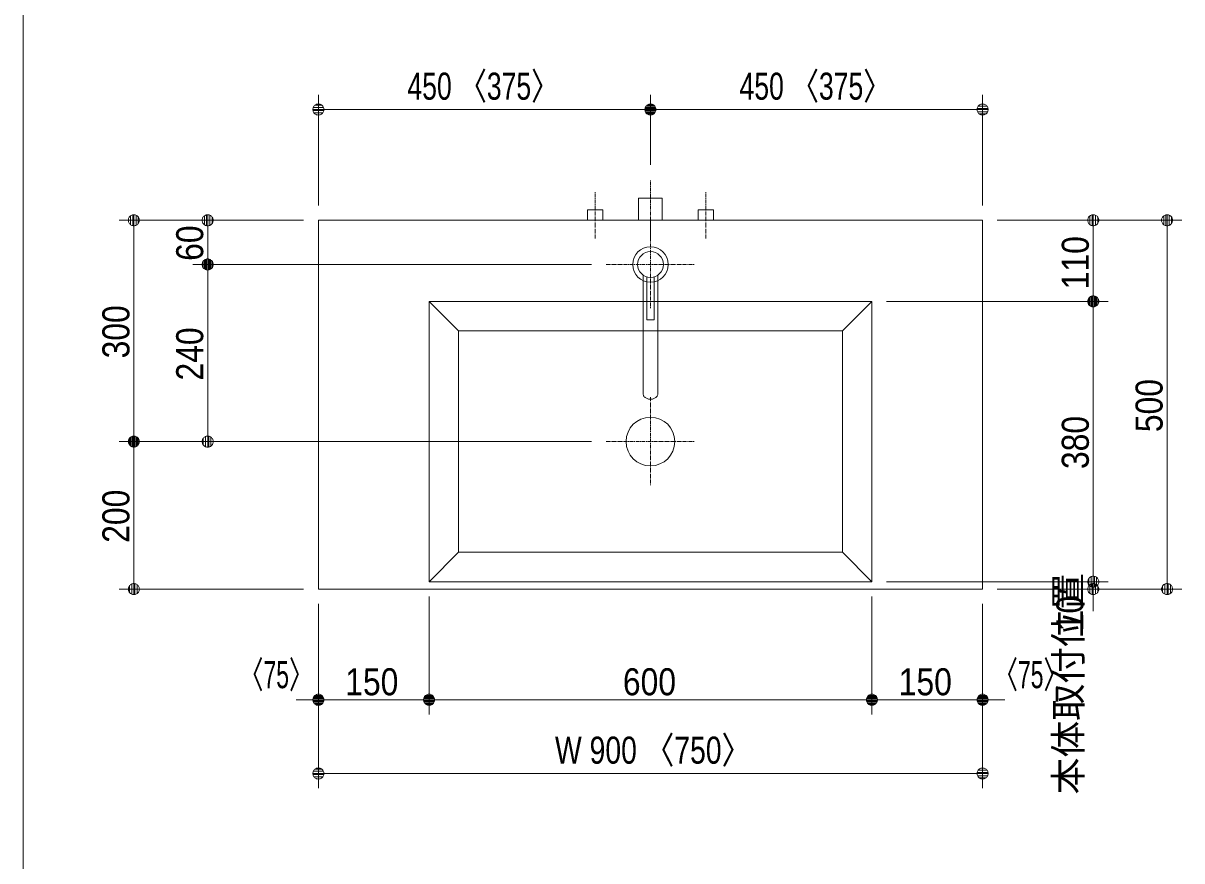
# Model space of a CAD drawing. Units: millimetres, scale not verified. Extents: x -6062 to 6062, y -3045 to 3045.
# Drawn here: x -3018 to -1448, y -738 to 397 of the extents above; entities that cross this region are included whole.
import ezdxf
from ezdxf.enums import TextEntityAlignment as Align

# ---------------------------------------------------------------- set-up
doc = ezdxf.new("R2010")
doc.units = ezdxf.units.MM
doc.header["$LTSCALE"] = 20
doc.linetypes.add('CHAIN1', pattern=[8, 5, -1, 1, -1])
for name, color, linetype, lineweight in [('0-0_1図面枠', 7, 'Continuous', 9), ('0-1_2寸法-1', 7, 'Continuous', 9), ('0-2_0', 7, 'Continuous', 9), ('0-3_2寸法-2', 7, 'Continuous', 9), ('0-4_5ボウル・キャビネット', 7, 'Continuous', 9), ('0-7_4給排水', 7, 'Continuous', 9)]:
    doc.layers.add(name, color=color, linetype=linetype, lineweight=lineweight)
doc.styles.add('ＭＳ Ｐゴシック', font='')
doc.styles.get('ＭＳ Ｐゴシック').set_extended_font_data('MS PGothic')

# ---------------------------------------------------------------- blocks, each defined once
blk = doc.blocks.new('_Dot')
at = {"layer": '0-2_0'}
for p, q in [((-10, 0), (-20, 0)), ((9.78, 2), (-9.78, 2)), ((7.99, 6), (-7.99, 6)), ((9.16, -3.98), (-9.16, -3.98)), ((6, -7.98), (-6, -7.98))]:
    blk.add_line(p, q, dxfattribs=at)
for points in [[(10, 0), (9.92, 1.25), (9.69, 2.49), (9.3, 3.68), (8.76, 4.82), (8.09, 5.88), (7.29, 6.85), (6.37, 7.71), (5.36, 8.44), (4.26, 9.05), (3.09, 9.51), (1.87, 9.82), (0.63, 9.98), (-0.63, 9.98), (-1.87, 9.82), (-3.09, 9.51), (-4.26, 9.05), (-5.36, 8.44), (-6.37, 7.71), (-7.29, 6.85), (-8.09, 5.88), (-8.76, 4.82), (-9.3, 3.68), (-9.69, 2.49), (-9.92, 1.25), (-10, 0), (0, 0)], [(-10, 0), (-9.92, -1.25), (-9.69, -2.49), (-9.3, -3.68), (-8.76, -4.82), (-8.09, -5.88), (-7.29, -6.85), (-6.37, -7.71), (-5.36, -8.44), (-4.26, -9.05), (-3.09, -9.51), (-1.87, -9.82), (-0.63, -9.98), (0.63, -9.98), (1.87, -9.82), (3.09, -9.51), (4.26, -9.05), (5.36, -8.44), (6.37, -7.71), (7.29, -6.85), (8.09, -5.88), (8.76, -4.82), (9.3, -3.68), (9.69, -2.49), (9.92, -1.25), (10, 0), (0, 0)]]:
    blk.add_lwpolyline(points, close=True, dxfattribs=at)
blk = doc.blocks.new('グループ-7')
at = {"layer": '0-7_4給排水', "linetype": 'CHAIN1'}
blk.add_line((-7600, 2100), (-7600, 3700), dxfattribs=at)
at = {"layer": '0-7_4給排水'}
blk.add_lwpolyline([(-7920, 2600), (-7920, 3200), (-7280, 3200), (-7280, 2600)], dxfattribs=at)
blk = doc.blocks.new('グループ-13')
at = {"layer": '0-4_5ボウル・キャビネット'}
for p, q in [((-12800, -400), (-13600, 400)), ((-2400, -400), (-1600, 400)), ((-12800, -6400), (-13600, -7200)), ((-2400, -6400), (-1600, -7200))]:
    blk.add_line(p, q, dxfattribs=at)
at = {"layer": '0-4_5ボウル・キャビネット', "linetype": 'CHAIN1'}
for p, q in [((-7600, -2200), (-7600, -4600)), ((-8800, -3400), (-6400, -3400))]:
    blk.add_line(p, q, dxfattribs=at)
at = {"layer": '0-4_5ボウル・キャビネット'}
for points in [[(-13600, 400), (-1600, 400), (-1600, -7200), (-13600, -7200)], [(-12800, -400), (-2400, -400), (-2400, -6400), (-12800, -6400)]]:
    blk.add_lwpolyline(points, close=True, dxfattribs=at)
blk.add_circle((-7600, -3400), 660, dxfattribs=at)
blk = doc.blocks.new('グループ-19')
at = {"layer": '0-7_4給排水', "linetype": 'CHAIN1'}
for p, q in [((-7600, 2600), (-7600, 200)), ((-8800, 1400), (-6400, 1400))]:
    blk.add_line(p, q, dxfattribs=at)
at = {"layer": '0-7_4給排水'}
for points in [[(-7800, 1112.8), (-7800, -2100), (-7799.2, -2113.8), (-7796.7, -2127.9), (-7792.3, -2142.2), (-7786, -2156.4), (-7777.7, -2170.4), (-7767.4, -2183.8), (-7755.3, -2196.6), (-7741.4, -2208.3), (-7726.1, -2218.9), (-7709.4, -2228.2), (-7691.9, -2236.1), (-7673.6, -2242.5), (-7655, -2247.3), (-7636.4, -2250.7), (-7618, -2252.6), (-7600, -2253.2), (-7582, -2252.6), (-7563.6, -2250.7), (-7545, -2247.3), (-7526.4, -2242.5), (-7508.1, -2236.1), (-7490.6, -2228.2), (-7473.9, -2218.9), (-7458.6, -2208.3), (-7444.7, -2196.6), (-7432.6, -2183.8), (-7422.3, -2170.4), (-7414, -2156.4), (-7407.7, -2142.2), (-7403.3, -2127.9), (-7400.8, -2113.8), (-7400, -2100), (-7400, 1112.8)], [(-7700, 1064.6), (-7700, -100), (-7500, -100), (-7500, 1064.6)]]:
    blk.add_lwpolyline(points, dxfattribs=at)
for radius in [480, 350]:
    blk.add_circle((-7600, 1400), radius, dxfattribs=at)
blk = doc.blocks.new('止水栓_平面_W75')
at = {"layer": '0-7_4給排水', "linetype": 'CHAIN1'}
for p, q in [((-1500, -500), (-1500, 780)), ((1500, -500), (1500, 780))]:
    blk.add_line(p, q, dxfattribs=at)
at = {"layer": '0-7_4給排水'}
for points in [[(-1710, 0), (-1710, 280), (-1290, 280), (-1290, 0)], [(1290, 0), (1290, 280), (1710, 280), (1710, 0)]]:
    blk.add_lwpolyline(points, dxfattribs=at)

msp = doc.modelspace()

# ---------------------------------------------------------------- linework, layer by layer
at = {"layer": '0-0_1図面枠'}
msp.add_line((-3017.5, 1750), (-3017.5, -2420), dxfattribs=at)
at = {"layer": '0-1_2寸法-1'}
for p, q in [((-2617.5, 150), (-2617.5, 300)), ((-2167.5, 205), (-2167.5, 300)), ((-2167.5, 205), (-2167.5, 300)), ((-1717.5, 150), (-1717.5, 300)), ((-2182.51, 280), (-2602.49, 280)), ((-2152.49, 280), (-1732.51, 280)), ((-2787.5, 130), (-2887.5, 130)), ((-2637.5, 130), (-2787.5, 130)), ((-1697.5, 130), (-1547.5, 130)), ((-1547.5, 130), (-1447.5, 130)), ((-2867.5, -154.99), (-2867.5, 114.99)), ((-2767.5, 85.01), (-2767.5, 114.99)), ((-1567.5, 35.01), (-1567.5, 114.99)), ((-1467.5, -354.99), (-1467.5, 114.99)), ((-2247.5, 70), (-2787.5, 70)), ((-2247.5, 70), (-2787.5, 70)), ((-2767.5, 54.99), (-2767.5, -154.99)), ((-1847.5, 20), (-1547.5, 20)), ((-1697.5, 20), (-1547.5, 20)), ((-1567.5, -344.99), (-1567.5, 4.99)), ((-2787.5, -170), (-2887.5, -170)), ((-2787.5, -170), (-2887.5, -170)), ((-2247.5, -170), (-2787.5, -170)), ((-2867.5, -185.01), (-2867.5, -354.99)), ((-1847.5, -360), (-1547.5, -360)), ((-2637.5, -370), (-2887.5, -370)), ((-1547.5, -370), (-1447.5, -370)), ((-2617.5, -390), (-2617.5, -540)), ((-2467.5, -380), (-2467.5, -540)), ((-2467.5, -390), (-2467.5, -540)), ((-1867.5, -380), (-1867.5, -540)), ((-1867.5, -390), (-1867.5, -540)), ((-1717.5, -390), (-1717.5, -540)), ((-2482.51, -520), (-2602.49, -520)), ((-1882.51, -520), (-2452.49, -520)), ((-1852.49, -520), (-1732.51, -520)), ((-2617.5, -540), (-2617.5, -640)), ((-1717.5, -540), (-1717.5, -640)), ((-1732.51, -620), (-2602.49, -620))]:
    msp.add_line(p, q, dxfattribs=at)
at = {"layer": '0-3_2寸法-2'}
for p, q in [((-1567.5, -344.99), (-1567.5, -329.99)), ((-1697.5, -360), (-1547.5, -360)), ((-1567.5, -370), (-1567.5, -360)), ((-1697.5, -370), (-1547.5, -370)), ((-2617.5, -390), (-2617.5, -540)), ((-2467.5, -390), (-2467.5, -540)), ((-1867.5, -390), (-1867.5, -540)), ((-1717.5, -390), (-1717.5, -540)), ((-1567.5, -385.01), (-1567.5, -400.01)), ((-2632.51, -520), (-2647.51, -520)), ((-2467.5, -520), (-2617.5, -520)), ((-2452.49, -520), (-2437.49, -520)), ((-1882.51, -520), (-1897.51, -520)), ((-1867.5, -520), (-1717.5, -520)), ((-1702.49, -520), (-1687.49, -520))]:
    msp.add_line(p, q, dxfattribs=at)
at = {"layer": '0-4_5ボウル・キャビネット'}
msp.add_lwpolyline([(-2617.5, 130), (-1717.5, 130), (-1717.5, -370), (-2617.5, -370)], close=True, dxfattribs=at)

# ---------------------------------------------------------------- block references
at = {"layer": '0-1_2寸法-1', "xscale": 0.7503418, "yscale": 0.7503418}
for p, rotation in [((-2617.5, 280), 180), ((-2167.5, 280), 180), ((-2867.5, 130), 90), ((-2767.5, 130), 90), ((-1567.5, 130), 90), ((-1467.5, 130), 90), ((-2767.5, 70), 270), ((-2767.5, 70), 90), ((-1567.5, 20), 270), ((-1567.5, 20), 90), ((-2867.5, -170), 270), ((-2767.5, -170), 270), ((-2867.5, -170), 90), ((-1567.5, -360), 270), ((-2867.5, -370), 270), ((-1467.5, -370), 270), ((-2617.5, -520), 180), ((-2467.5, -520), 180), ((-1867.5, -520), 180), ((-2617.5, -620), 180)]:
    msp.add_blockref('_Dot', p, dxfattribs=dict(at, rotation=rotation))
for p in [(-2167.5, 280), (-1717.5, 280), (-2467.5, -520), (-1867.5, -520), (-1717.5, -520), (-1717.5, -620)]:
    msp.add_blockref('_Dot', p, dxfattribs=at)
at = {"layer": '0-3_2寸法-2', "xscale": 0.7503418, "yscale": 0.7503418}
for p, rotation in [((-1567.5, -360), 270), ((-1567.5, -370), 90), ((-2467.5, -520), 180), ((-1717.5, -520), 180)]:
    msp.add_blockref('_Dot', p, dxfattribs=dict(at, rotation=rotation))
for p in [(-2617.5, -520), (-1867.5, -520)]:
    msp.add_blockref('_Dot', p, dxfattribs=at)
at = {"layer": '0-4_5ボウル・キャビネット', "xscale": 0.05, "yscale": 0.05}
msp.add_blockref('グループ-13', (-1787.5, 0), dxfattribs=at)
at = {"layer": '0-7_4給排水', "xscale": 0.05, "yscale": 0.05}
for name, p in [('グループ-7', (-1787.5, 0)), ('止水栓_平面_W75', (-2167.5, 130)), ('グループ-19', (-1787.5, 0))]:
    msp.add_blockref(name, p, dxfattribs=at)

# ---------------------------------------------------------------- texts
at = {"layer": '0-1_2寸法-1', "style": 'ＭＳ Ｐゴシック'}
for s, height, width, p in [('450 〈375〉', 36.69, 0.75, (-2496.82, 282.35)), ('450 〈375〉', 36.69, 0.75, (-2046.82, 282.35)), ('150', 36.66, 0.9, (-2581.11, -524.96)), ('600', 36.66, 0.9, (-2204.88, -524.96)), ('150', 36.66, 0.9, (-1831.11, -524.96)), ('W 900 〈750〉', 36.69, 0.8, (-2296.89, -617.65))]:
    msp.add_text(s, height=height, dxfattribs=dict(at, width=width)).set_placement(p, align=Align.BOTTOM_LEFT)
at = {"layer": '0-1_2寸法-1', "style": 'ＭＳ Ｐゴシック', "width": 0.9}
for s, p in [('60', (-2762.54, 74.92)), ('110', (-1562.54, 36.39)), ('300', (-2862.54, -57.28)), ('240', (-2762.54, -87.28)), ('500', (-1462.54, -157.28)), ('380', (-1562.54, -207.28)), ('200', (-2862.54, -307.28))]:
    msp.add_text(s, height=36.66, rotation=90, dxfattribs=at).set_placement(p, align=Align.BOTTOM_LEFT)
at = {"layer": '0-3_2寸法-2', "style": 'ＭＳ Ｐゴシック'}
msp.add_text('本体取付位置', height=36.66, rotation=90, dxfattribs=at).set_placement((-1572.19, -648.35), align=Align.BOTTOM_LEFT)
at = {"layer": '0-3_2寸法-2', "style": 'ＭＳ Ｐゴシック', "width": 0.9}
msp.add_text('10', height=36.66, rotation=90, dxfattribs=at).set_placement((-1569.98, -427.16), align=Align.BOTTOM_LEFT)
at = {"layer": '0-3_2寸法-2', "style": 'ＭＳ Ｐゴシック', "width": 0.65}
for p in [(-2724.46, -515.31), (-1702.12, -515.31)]:
    msp.add_text('〈75〉', height=36.66, dxfattribs=at).set_placement(p, align=Align.BOTTOM_LEFT)

doc.saveas('drawing.dxf')
